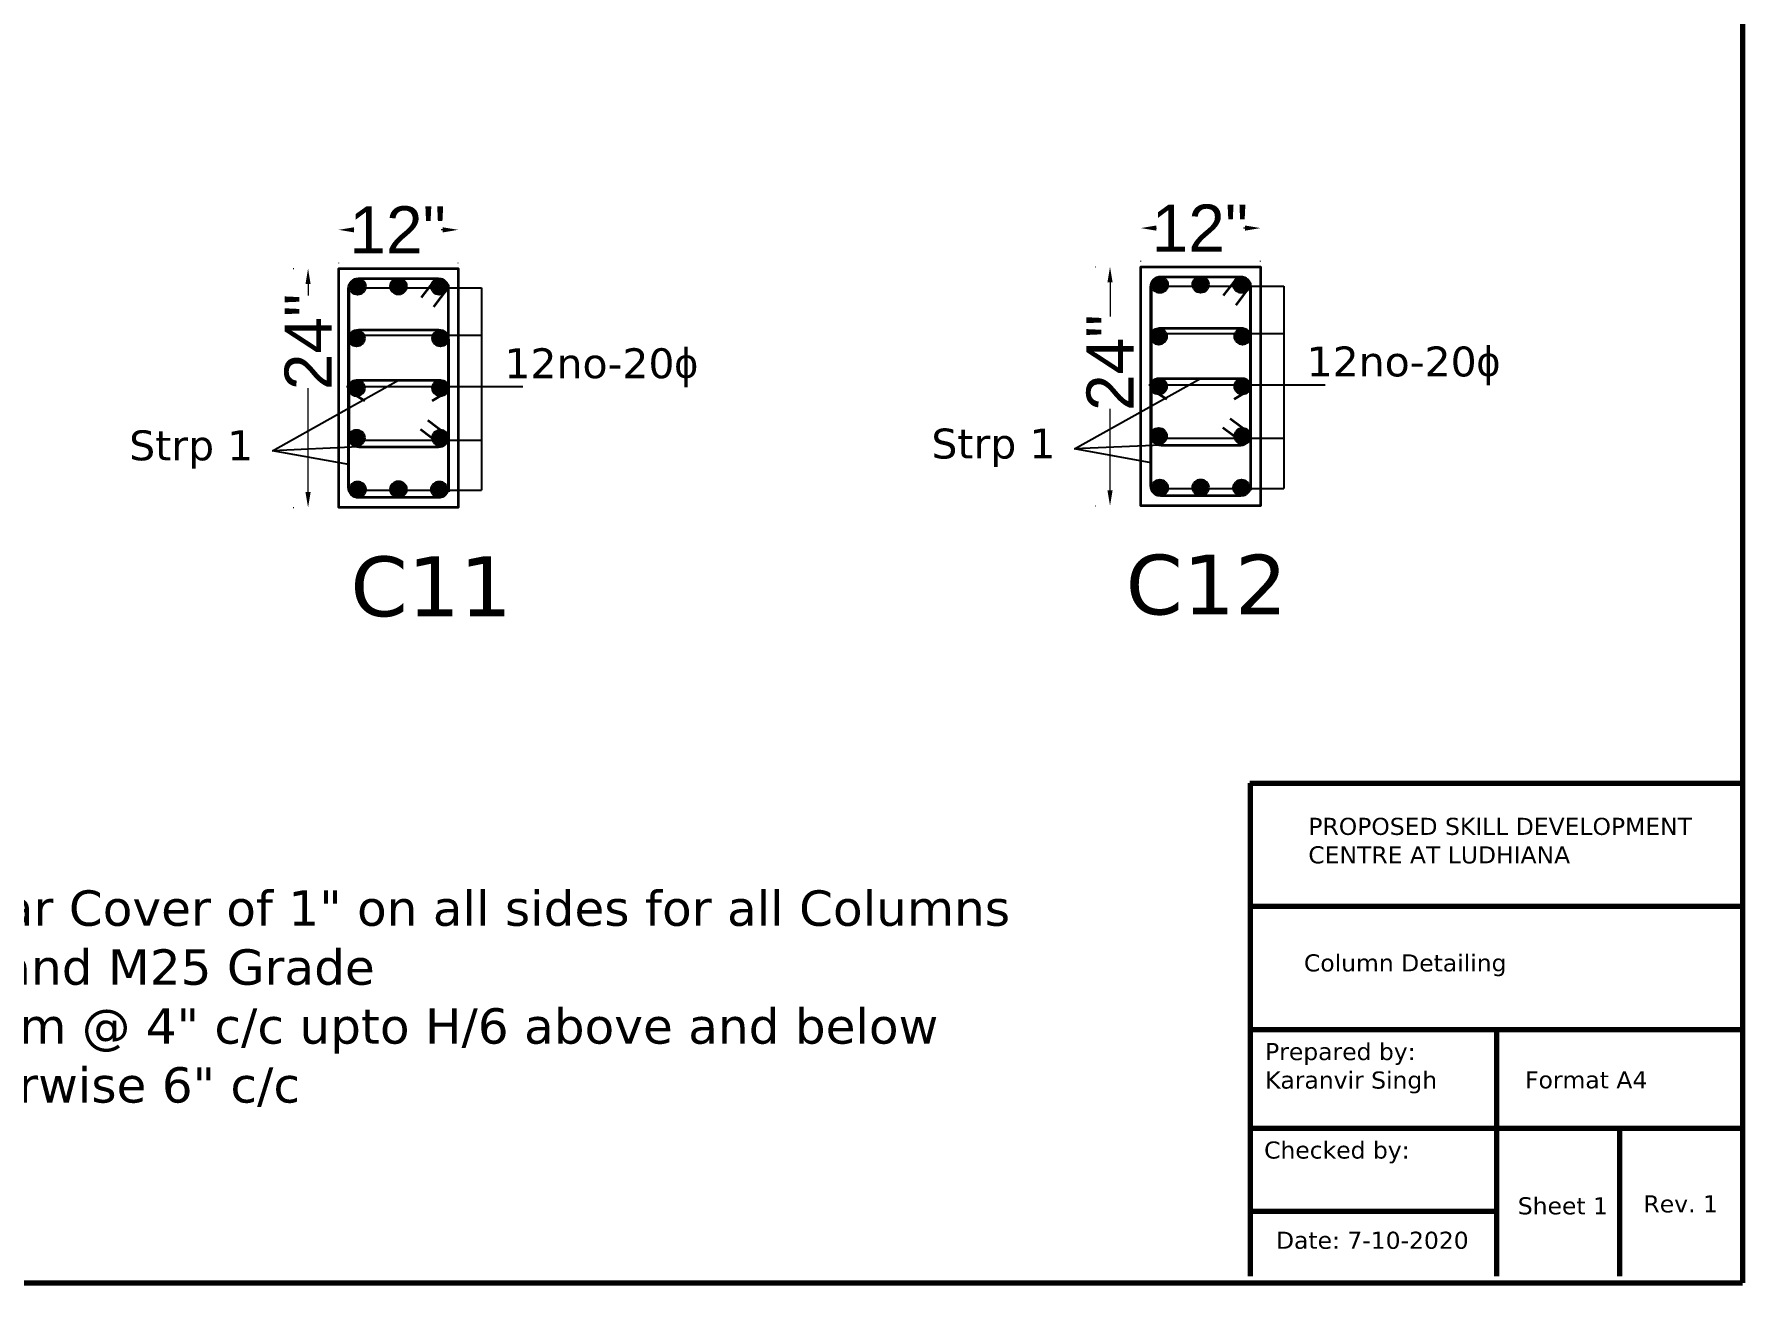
# Model space of a CAD drawing. Header units: feet. Extents: x 15113 to 123217, y -97269 to -8247.
# Drawn here: x 56347 to 56690.1, y -45727.1 to -45476.4 of the extents above; entities that cross this region are included whole.
import ezdxf

# ---------------------------------------------------------------- set-up
doc = ezdxf.new("R2010")
doc.units = ezdxf.units.FT
doc.header["$LTSCALE"] = 50.2
doc.header["$MEASUREMENT"] = 0
doc.header["$PDMODE"] = 3
for name, pattern in [('DASHED', [0.75, 0.5, -0.25]), ('DOT', [0.25, 0, -0.25]), ('PHANTOM2', [1.25, 0.625, -0.125, 0.125, -0.125, 0.125, -0.125])]:
    doc.linetypes.add(name, pattern=pattern)
for name, color, linetype, lineweight in [('drg seal', 250, 'Continuous', 120), ('Str Beam', 10, 'Continuous', 35), ('Str Column', 50, 'Continuous', 35), ('Str LBL', 3, 'Continuous', 35)]:
    doc.layers.add(name, color=color, linetype=linetype, lineweight=lineweight)
doc.layers.add('drg seal txt', color=7, linetype='Continuous')
doc.layers.add('Str grid', color=7, linetype='Continuous', true_color=0x17d337)
doc.layers.add('Str Slab', color=5, linetype='Continuous', lineweight=35, transparency=0.7)
doc.styles.add('5.2 INCH', font='arial.ttf', dxfattribs={"height": 5.2})
doc.styles.get("Standard").update_dxf_attribs({"font": 'arial.ttf'})
doc.dimstyles.new('2.2 INCH', dxfattribs={"dimscale": 0, "dimtxt": 5.2, "dimasz": 3.1, "dimexe": 0.18, "dimexo": 1.063, "dimgap": 0.09, "dimtad": 0, "dimdec": 0, "dimzin": 0, "dimdsep": 46, "dimlunit": 4, "dimtxsty": '5.2 INCH', "dimcen": 0, "dimclrd": 230, "dimclre": 230, "dimclrt": 164, "dimadec": 0, "dimazin": 0, "dimtfac": 1, "dimtdec": 0, "dimtofl": 0, "dimtmove": 0, "dimatfit": 3, "dimfxl": 0.5, "dimtolj": 1, "dimtzin": 0, "dimlwd": 15, "dimlwe": 15, "dimarcsym": 0})

# ---------------------------------------------------------------- blocks, each defined once
blk = doc.blocks.new('*D905')
at = {"layer": 'Defpoints', "color": 0, "linetype": 'Continuous', "transparency": 16777216}
for p in [(56432.12, -45515.69), (56408.12, -45523.47), (56432.12, -45523.47)]:
    blk.add_point(p, dxfattribs=at)
at = {"layer": 'Str Column', "color": 230, "linetype": 'DOT', "lineweight": 15, "transparency": 16777216}
for p, q in [((56408.12, -45522.4), (56408.12, -45515.51)), ((56432.12, -45522.4), (56432.12, -45515.51))]:
    blk.add_line(p, q, dxfattribs=at)
at = {"layer": 'Str Column', "color": 230, "lineweight": 15, "transparency": 16777216}
for p, q in [((56411.22, -45515.69), (56411.22, -45515.69)), ((56429.02, -45515.69), (56428.73, -45515.69))]:
    blk.add_line(p, q, dxfattribs=at)
at = {"layer": 'Str Column', "color": 230, "linetype": 'Continuous', "transparency": 16777216}
for points in [[(56411.22, -45515.18), (56411.22, -45516.21), (56408.12, -45515.69)], [(56429.02, -45515.18), (56429.02, -45516.21), (56432.12, -45515.69)]]:
    blk.add_solid(points, dxfattribs=at)
at = {"layer": 'Str Column', "color": 164, "linetype": 'Continuous', "transparency": 16777216, "insert": (56419.97, -45515.69), "char_height": 5.2, "attachment_point": 5, "style": '5.2 INCH'}
blk.add_mtext('\\A1;{\\H1.8182x;12"}', dxfattribs=at)
blk = doc.blocks.new('*D904')
at = {"layer": 'Defpoints', "color": 0, "linetype": 'Continuous', "transparency": 16777216}
for p in [(56397.93, -45523.47), (56397.93, -45571.47), (56401.97, -45571.47)]:
    blk.add_point(p, dxfattribs=at)
at = {"layer": 'Str Column', "color": 230, "linetype": 'DOT', "lineweight": 15, "transparency": 16777216}
for p, q in [((56398.99, -45523.47), (56402.15, -45523.47)), ((56398.99, -45571.47), (56402.15, -45571.47))]:
    blk.add_line(p, q, dxfattribs=at)
at = {"layer": 'Str Column', "color": 230, "lineweight": 15, "transparency": 16777216}
for p, q in [((56401.97, -45526.57), (56401.97, -45528.91)), ((56401.97, -45568.37), (56401.97, -45547.47))]:
    blk.add_line(p, q, dxfattribs=at)
at = {"layer": 'Str Column', "color": 230, "linetype": 'Continuous', "transparency": 16777216}
for points in [[(56401.45, -45526.57), (56402.48, -45526.57), (56401.97, -45523.47)], [(56401.45, -45568.37), (56402.48, -45568.37), (56401.97, -45571.47)]]:
    blk.add_solid(points, dxfattribs=at)
at = {"layer": 'Str Column', "color": 164, "linetype": 'Continuous', "transparency": 16777216, "insert": (56401.97, -45538.19), "char_height": 5.2, "attachment_point": 5, "rotation": 90, "style": '5.2 INCH'}
blk.add_mtext('\\A1;{\\H1.8182x;24"}', dxfattribs=at)
blk = doc.blocks.new('*D907')
at = {"layer": 'Defpoints', "color": 0, "linetype": 'Continuous', "transparency": 16777216}
for p in [(56593.23, -45515.34), (56569.23, -45523.11), (56593.23, -45523.11)]:
    blk.add_point(p, dxfattribs=at)
at = {"layer": 'Str Column', "color": 230, "linetype": 'DOT', "lineweight": 15, "transparency": 16777216}
for p, q in [((56569.23, -45522.05), (56569.23, -45515.16)), ((56593.23, -45522.05), (56593.23, -45515.16))]:
    blk.add_line(p, q, dxfattribs=at)
at = {"layer": 'Str Column', "color": 230, "lineweight": 15, "transparency": 16777216}
for p, q in [((56572.33, -45515.34), (56572.34, -45515.34)), ((56590.13, -45515.34), (56589.84, -45515.34))]:
    blk.add_line(p, q, dxfattribs=at)
at = {"layer": 'Str Column', "color": 230, "linetype": 'Continuous', "transparency": 16777216}
for points in [[(56572.33, -45514.82), (56572.33, -45515.86), (56569.23, -45515.34)], [(56590.13, -45514.82), (56590.13, -45515.86), (56593.23, -45515.34)]]:
    blk.add_solid(points, dxfattribs=at)
at = {"layer": 'Str Column', "color": 164, "linetype": 'Continuous', "transparency": 16777216, "insert": (56581.09, -45515.34), "char_height": 5.2, "attachment_point": 5, "style": '5.2 INCH'}
blk.add_mtext('\\A1;{\\H1.8182x;12"}', dxfattribs=at)
blk = doc.blocks.new('*D906')
at = {"layer": 'Defpoints', "color": 0, "linetype": 'Continuous', "transparency": 16777216}
for p in [(56559.04, -45523.11), (56559.04, -45571.11), (56563.03, -45571.11)]:
    blk.add_point(p, dxfattribs=at)
at = {"layer": 'Str Column', "color": 230, "linetype": 'DOT', "lineweight": 15, "transparency": 16777216}
for p, q in [((56560.11, -45523.11), (56563.21, -45523.11)), ((56560.11, -45571.11), (56563.21, -45571.11))]:
    blk.add_line(p, q, dxfattribs=at)
at = {"layer": 'Str Column', "color": 230, "lineweight": 15, "transparency": 16777216}
for p, q in [((56563.03, -45526.21), (56563.03, -45533.09)), ((56563.03, -45568.01), (56563.03, -45551.64))]:
    blk.add_line(p, q, dxfattribs=at)
at = {"layer": 'Str Column', "color": 230, "linetype": 'Continuous', "transparency": 16777216}
for points in [[(56562.52, -45526.21), (56563.55, -45526.21), (56563.03, -45523.11)], [(56562.52, -45568.01), (56563.55, -45568.01), (56563.03, -45571.11)]]:
    blk.add_solid(points, dxfattribs=at)
at = {"layer": 'Str Column', "color": 164, "linetype": 'Continuous', "transparency": 16777216, "insert": (56563.03, -45542.37), "char_height": 5.2, "attachment_point": 5, "rotation": 90, "style": '5.2 INCH'}
blk.add_mtext('\\A1;{\\H1.8182x;24"}', dxfattribs=at)

msp = doc.modelspace()

# ---------------------------------------------------------------- hatches: boundary and pattern name
at = {"layer": 'Str Slab', "linetype": 'DASHED', "transparency": 33554687}
h = msp.add_hatch(color=1, dxfattribs=at)
h.dxf.hatch_style = 1
h.paths.add_polyline_path([(56413.49028, -45527.08909, 1), (56410.34068, -45527.08909, 1)])
h = msp.add_hatch(color=1, dxfattribs=at)
h.dxf.hatch_style = 1
h.paths.add_polyline_path([(56421.69574, -45527.03997, 1), (56418.54614, -45527.03997, 1)])
h = msp.add_hatch(color=1, dxfattribs=at)
h.dxf.hatch_style = 1
h.paths.add_polyline_path([(56426.75161, -45527.08909, 1), (56429.90121, -45527.08909, 1)])
h = msp.add_hatch(color=1, dxfattribs=at)
h.dxf.hatch_style = 1
h.paths.add_polyline_path([(56574.60395, -45526.73392, 1), (56571.45435, -45526.73392, 1)])
h = msp.add_hatch(color=1, dxfattribs=at)
h.dxf.hatch_style = 1
h.paths.add_polyline_path([(56582.80941, -45526.6848, 1), (56579.65981, -45526.6848, 1)])
h = msp.add_hatch(color=1, dxfattribs=at)
h.dxf.hatch_style = 1
h.paths.add_polyline_path([(56587.86528, -45526.73392, 1), (56591.01488, -45526.73392, 1)])
h = msp.add_hatch(color=1, dxfattribs=at)
h.dxf.hatch_style = 1
h.paths.add_polyline_path([(56413.27054, -45537.46517, 1), (56410.12094, -45537.46517, 1)])
h = msp.add_hatch(color=1, dxfattribs=at)
h.dxf.hatch_style = 1
h.paths.add_polyline_path([(56426.97134, -45537.46517, 1), (56430.12094, -45537.46517, 1)])
h = msp.add_hatch(color=1, dxfattribs=at)
h.dxf.hatch_style = 1
h.paths.add_polyline_path([(56574.38421, -45537.11, 1), (56571.23461, -45537.11, 1)])
h = msp.add_hatch(color=1, dxfattribs=at)
h.dxf.hatch_style = 1
h.paths.add_polyline_path([(56588.08501, -45537.11, 1), (56591.23461, -45537.11, 1)])
h = msp.add_hatch(color=1, dxfattribs=at)
h.dxf.hatch_style = 1
h.paths.add_polyline_path([(56413.27054, -45547.46517, 1), (56410.12094, -45547.46517, 1)])
h = msp.add_hatch(color=1, dxfattribs=at)
h.dxf.hatch_style = 1
h.paths.add_polyline_path([(56426.97134, -45547.46517, 1), (56430.12094, -45547.46517, 1)])
h = msp.add_hatch(color=1, dxfattribs=at)
h.dxf.hatch_style = 1
h.paths.add_polyline_path([(56574.38421, -45547.11, 1), (56571.23461, -45547.11, 1)])
h = msp.add_hatch(color=1, dxfattribs=at)
h.dxf.hatch_style = 1
h.paths.add_polyline_path([(56588.08501, -45547.11, 1), (56591.23461, -45547.11, 1)])
h = msp.add_hatch(color=1, dxfattribs=at)
h.dxf.hatch_style = 1
h.paths.add_polyline_path([(56413.27054, -45557.46517, 1), (56410.12094, -45557.46517, 1)])
h = msp.add_hatch(color=1, dxfattribs=at)
h.dxf.hatch_style = 1
h.paths.add_polyline_path([(56426.97134, -45557.46517, 1), (56430.12094, -45557.46517, 1)])
h = msp.add_hatch(color=1, dxfattribs=at)
h.dxf.hatch_style = 1
h.paths.add_polyline_path([(56574.38421, -45557.11, 1), (56571.23461, -45557.11, 1)])
h = msp.add_hatch(color=1, dxfattribs=at)
h.dxf.hatch_style = 1
h.paths.add_polyline_path([(56588.08501, -45557.11, 1), (56591.23461, -45557.11, 1)])
h = msp.add_hatch(color=1, dxfattribs=at)
h.dxf.hatch_style = 1
h.paths.add_polyline_path([(56413.49028, -45567.84124, 1), (56410.34068, -45567.84124, 1)])
h = msp.add_hatch(color=1, dxfattribs=at)
h.dxf.hatch_style = 1
h.paths.add_polyline_path([(56421.69574, -45567.79211, 1), (56418.54614, -45567.79211, 1)])
h = msp.add_hatch(color=1, dxfattribs=at)
h.dxf.hatch_style = 1
h.paths.add_polyline_path([(56426.75161, -45567.84124, 1), (56429.90121, -45567.84124, 1)])
h = msp.add_hatch(color=1, dxfattribs=at)
h.dxf.hatch_style = 1
h.paths.add_polyline_path([(56574.60395, -45567.48607, 1), (56571.45435, -45567.48607, 1)])
h = msp.add_hatch(color=1, dxfattribs=at)
h.dxf.hatch_style = 1
h.paths.add_polyline_path([(56582.80941, -45567.43695, 1), (56579.65981, -45567.43695, 1)])
h = msp.add_hatch(color=1, dxfattribs=at)
h.dxf.hatch_style = 1
h.paths.add_polyline_path([(56587.86528, -45567.48607, 1), (56591.01488, -45567.48607, 1)])

# ---------------------------------------------------------------- linework, layer by layer
at = {"layer": 'drg seal', "lineweight": 70}
for p, q in [((56591.12481, -45626.78314), (56690.12539, -45626.78314)), ((56591.21825, -45725.78372), (56591.21825, -45626.78314)), ((56591.12481, -45651.53329), (56690.12539, -45651.53329)), ((56591.12481, -45676.28343), (56690.12539, -45676.28343)), ((56640.6251, -45676.28343), (56640.6251, -45725.78372)), ((56591.21825, -45696.08355), (56690.12539, -45696.08355)), ((56665.37525, -45696.08355), (56665.37525, -45725.78372)), ((56591.46893, -45712.75763), (56640.96922, -45712.75763))]:
    msp.add_line(p, q, dxfattribs=at)
msp.add_lwpolyline([(56690.12539, -45727.14025), (56690.12539, -45208.07346), (56003.79415, -45208.07346), (56003.79415, -45727.14025), (56690.03195, -45727.14025)], dxfattribs=at)
at = {"layer": 'Str Beam'}
for p, q in [((56427.60118, -45525.46517), (56424.67447, -45529.25609)), ((56430.09372, -45527.28543), (56427.16627, -45531.17984)), ((56588.71485, -45525.11), (56585.78814, -45528.90092)), ((56591.20739, -45526.93026), (56588.27994, -45530.82467)), ((56426.03232, -45553.9165), (56429.92674, -45556.84395)), ((56587.14599, -45553.56133), (56591.04041, -45556.48878)), ((56424.55503, -45555.72032), (56428.44945, -45558.64777)), ((56585.6687, -45555.36515), (56589.56312, -45558.2926))]:
    msp.add_line(p, q, dxfattribs=at)
at = {"layer": 'Str Column', "color": 1, "linetype": 'Continuous'}
for p, q in [((56411.69574, -45545.89037), (56428.54614, -45545.89037)), ((56572.80941, -45545.5352), (56589.65981, -45545.5352)), ((56413.3623, -45550.02867), (56411.69574, -45549.03997)), ((56426.87958, -45550.02867), (56428.54614, -45549.03997)), ((56574.47598, -45549.6735), (56572.80941, -45548.6848)), ((56587.99325, -45549.6735), (56589.65981, -45548.6848))]:
    msp.add_line(p, q, dxfattribs=at)
at = {"layer": 'Str Column', "linetype": 'Continuous'}
for points in [[(56432.12094, -45547.46517), (56432.12094, -45571.46517), (56408.12094, -45571.46517), (56408.12094, -45547.46517), (56408.12094, -45523.46517), (56432.12094, -45523.46517)], [(56593.23461, -45547.11), (56593.23461, -45571.11), (56569.23461, -45571.11), (56569.23461, -45547.11), (56569.23461, -45523.11), (56593.23461, -45523.11)]]:
    msp.add_lwpolyline(points, close=True, dxfattribs=at)
at = {"layer": 'Str Column', "color": 1, "linetype": 'Continuous'}
for points in [[(56430.12094, -45547.46517), (56430.12094, -45567.46517, -0.414213562), (56428.12094, -45569.46517), (56412.12094, -45569.46517, -0.414213562), (56410.12094, -45567.46517), (56410.12094, -45547.46517), (56410.12094, -45527.46517, -0.414213562), (56412.12094, -45525.46517), (56428.12094, -45525.46517, -0.414213562), (56430.12094, -45527.46517)], [(56591.23461, -45547.11), (56591.23461, -45567.11, -0.414213562), (56589.23461, -45569.11), (56573.23461, -45569.11, -0.414213562), (56571.23461, -45567.11), (56571.23461, -45547.11), (56571.23461, -45527.11, -0.414213562), (56573.23461, -45525.11), (56589.23461, -45525.11, -0.414213562), (56591.23461, -45527.11)]]:
    msp.add_lwpolyline(points, format="xyb", close=True, dxfattribs=at)
for points in [[(56410.15977, -45527.17611), (56410.15977, -45537.25792), (56410.15977, -45557.25792, 0.414213562), (56412.15977, -45559.25792), (56428.15977, -45559.25792, 0.414213562), (56430.15977, -45557.25792), (56430.15977, -45537.25792), (56430.15977, -45526.72259)], [(56571.27344, -45526.82094), (56571.27344, -45536.90275), (56571.27344, -45556.90275, 0.414213562), (56573.27344, -45558.90275), (56589.27344, -45558.90275, 0.414213562), (56591.27344, -45556.90275), (56591.27344, -45536.90275), (56591.27344, -45526.36743)], [(56410.15977, -45567.85734), (56410.15977, -45557.77552), (56410.15977, -45537.77552, -0.414213562), (56412.15977, -45535.77552), (56428.15977, -45535.77552, -0.414213562), (56430.15977, -45537.77552), (56430.15977, -45557.77552), (56430.15977, -45568.31085)], [(56571.27344, -45567.50217), (56571.27344, -45557.42035), (56571.27344, -45537.42035, -0.414213562), (56573.27344, -45535.42035), (56589.27344, -45535.42035, -0.414213562), (56591.27344, -45537.42035), (56591.27344, -45557.42035), (56591.27344, -45567.95568)]]:
    msp.add_lwpolyline(points, format="xyb", dxfattribs=at)
at = {"layer": 'Str grid', "color": 0, "linetype": 'PHANTOM2', "ltscale": 150}
for p, q in [((56410.12094, -45527.36063), (56436.80649, -45527.36063)), ((56436.80649, -45527.36063), (56436.80649, -45567.98947)), ((56571.23461, -45527.00546), (56597.92016, -45527.00546)), ((56597.92016, -45527.00546), (56597.92016, -45567.6343)), ((56410.12094, -45536.84303), (56436.80649, -45536.84303)), ((56571.23461, -45536.48786), (56597.92016, -45536.48786)), ((56394.81846, -45560.03788), (56420.12094, -45545.89037)), ((56409.70079, -45547.17672), (56445.1278, -45547.17672)), ((56436.80649, -45547.17672), (56436.80649, -45547.17672)), ((56555.93213, -45559.68271), (56581.23461, -45545.5352)), ((56570.81446, -45546.82156), (56606.24147, -45546.82156)), ((56597.92016, -45546.82156), (56597.92016, -45546.82156)), ((56410.12094, -45557.89596), (56436.80649, -45557.89596)), ((56571.23461, -45557.54079), (56597.92016, -45557.54079)), ((56412.15977, -45559.25792), (56394.81846, -45560.03788)), ((56410.15977, -45562.81643), (56394.81846, -45560.03788)), ((56573.27344, -45558.90275), (56555.93213, -45559.68271)), ((56571.27344, -45562.46126), (56555.93213, -45559.68271)), ((56410.12094, -45567.98947), (56436.80649, -45567.98947)), ((56571.23461, -45567.6343), (56597.92016, -45567.6343))]:
    msp.add_line(p, q, dxfattribs=at)
at = {"layer": 'Str Slab', "color": 1, "linetype": 'Continuous'}
for centre in [(56411.91548, -45527.08909), (56420.12094, -45527.03997), (56428.32641, -45527.08909), (56573.02915, -45526.73392), (56581.23461, -45526.6848), (56589.44008, -45526.73392), (56411.69574, -45537.46517), (56428.54614, -45537.46517), (56572.80941, -45537.11), (56589.65981, -45537.11), (56411.69574, -45547.46517), (56428.54614, -45547.46517), (56572.80941, -45547.11), (56589.65981, -45547.11), (56411.69574, -45557.46517), (56428.54614, -45557.46517), (56572.80941, -45557.11), (56589.65981, -45557.11), (56411.91548, -45567.84124), (56420.12094, -45567.79211), (56428.32641, -45567.84124), (56573.02915, -45567.48607), (56581.23461, -45567.43695), (56589.44008, -45567.48607)]:
    msp.add_circle(centre, 1.5748, dxfattribs=at)

# ---------------------------------------------------------------- texts
at = {"layer": 'drg seal txt', "lineweight": 53, "char_height": 6, "attachment_point": 1}
for s, insert in [('{\\fVerdana|b0|i0|c0|p34;12no-20}ϕ', (56441.39409, -45539.47868)), ('{\\fVerdana|b0|i0|c0|p34;12no-20}ϕ', (56602.50776, -45539.12351)), ('{\\fVerdana|b0|i0|c0|p34;Strp 1}', (56366.04162, -45555.96507)), ('{\\fVerdana|b0|i0|c0|p34;Strp 1}', (56527.15529, -45555.6099))]:
    msp.add_mtext(s, dxfattribs=dict(at, insert=insert))
at = {"layer": 'drg seal txt', "attachment_point": 1}
for s, insert, char_height, width in [('{\\fVerdana|b0|i0|c0|p34;PROPOSED SKILL DEVELOPMENT\\PCENTRE AT LUDHIANA}', (56602.86605, -45633.7619), 3.4320202, 603.4989807), ('{\\fPunjabi|b0|i0|c0|p2;°}', (56612.98035, -45635.94089), 1.4666753, 928.4599703), ('{\\fVerdana|b0|i0|c0|p34;Column Detailing}', (56601.98145, -45661.17636), 3.4320202, 603.4989807), ('{\\fVerdana|b0|i0|c0|p34;Prepared by:\\PKaranvir Singh}', (56594.17777, -45678.98265), 3.4320202, 603.4989807), ('{\\fVerdana|b0|i0|c0|p34;Format A4}', (56646.38845, -45684.65644), 3.4320202, 603.4989807), ('{\\fVerdana|b0|i0|c0|p34;Checked by:}', (56593.97369, -45698.75848), 3.4320202, 603.4989807), ('{\\fVerdana|b0|i0|c0|p34;Rev. 1}', (56670.17388, -45709.5674), 3.4320202, 603.4989807), ('{\\fVerdana|b0|i0|c0|p34;Sheet 1}', (56644.93542, -45709.95886), 3.4320202, 603.4989807), ('{\\fVerdana|b0|i0|c0|p34;Date: 7-10-2020}', (56596.36474, -45716.87508), 3.4320202, 603.4989807)]:
    msp.add_mtext(s, dxfattribs=dict(at, insert=insert, char_height=char_height, width=width))
at = {"layer": 'drg seal txt', "lineweight": 53, "insert": (56264.4895, -45636.49908), "char_height": 7.1, "width": 288.9525386, "attachment_point": 1}
msp.add_mtext('\\pi-21.3,l21.3,t21.3;{\\fVerdana|b0|i0|c0|p34;NOTE\\P\\fSymbol|b0|i0|c2|p18;·^I\\fVerdana|b0|i0|c0|p34;Provide Clear Cover of 1" on all sides for all Columns\\P\\fSymbol|b0|i0|c2|p18;·^I\\fVerdana|b0|i0|c0|p34;Use Fe500 and M25 Grade\\P\\fSymbol|b0|i0|c2|p18;·^I\\fVerdana|b0|i0|c0|p34;Rings of 8mm @ 4" c/c upto H/6 above and below Beam, Otherwise 6" c/c}', dxfattribs=at)
at = {"layer": 'Str LBL', "color": 3, "char_height": 12, "width": 56.3552661, "attachment_point": 1}
for s, insert in [('{\\fVerdana|b0|i0|c0|p34;C11}', (56410.46916, -45581.27588)), ('{\\fVerdana|b0|i0|c0|p34;C12}', (56566.17691, -45580.92072))]:
    msp.add_mtext(s, dxfattribs=dict(at, insert=insert))

# ---------------------------------------------------------------- dimensions: what is measured, and where the dimension line sits
at = {"layer": 'Str Column', "color": 3, "linetype": 'Continuous'}
for base, p1, p2, picture, middle in [((56593.23461, -45515.3398), (56569.23461, -45523.11), (56593.23461, -45523.11), '*D907', (56581.08836, -45515.3398)), ((56432.12094, -45515.69496), (56408.12094, -45523.46517), (56432.12094, -45523.46517), '*D905', (56419.97469, -45515.69496))]:
    dim = msp.add_linear_dim(base=base, p1=p1, p2=p2, text='{\\H1.8182x;12"}', dimstyle='2.2 INCH', override={"dimscale": 1}, dxfattribs=at)
    dim.commit()
    dim.dimension.update_dxf_attribs({"geometry": picture, "text_midpoint": middle, "dimtype": 160})
for base, p1, p2, picture, middle in [((56401.96704, -45571.46517), (56397.92992, -45523.46517), (56397.92992, -45571.46517), '*D904', (56401.96704, -45538.18817)), ((56563.03312, -45571.11), (56559.04359, -45523.11), (56559.04359, -45571.11), '*D906', (56563.03312, -45542.36742))]:
    dim = msp.add_linear_dim(base=base, p1=p1, p2=p2, angle=90, text='{\\H1.8182x;24"}', dimstyle='2.2 INCH', override={"dimscale": 1}, dxfattribs=at)
    dim.commit()
    dim.dimension.update_dxf_attribs({"geometry": picture, "text_midpoint": middle, "dimtype": 160})

doc.saveas('drawing.dxf')
